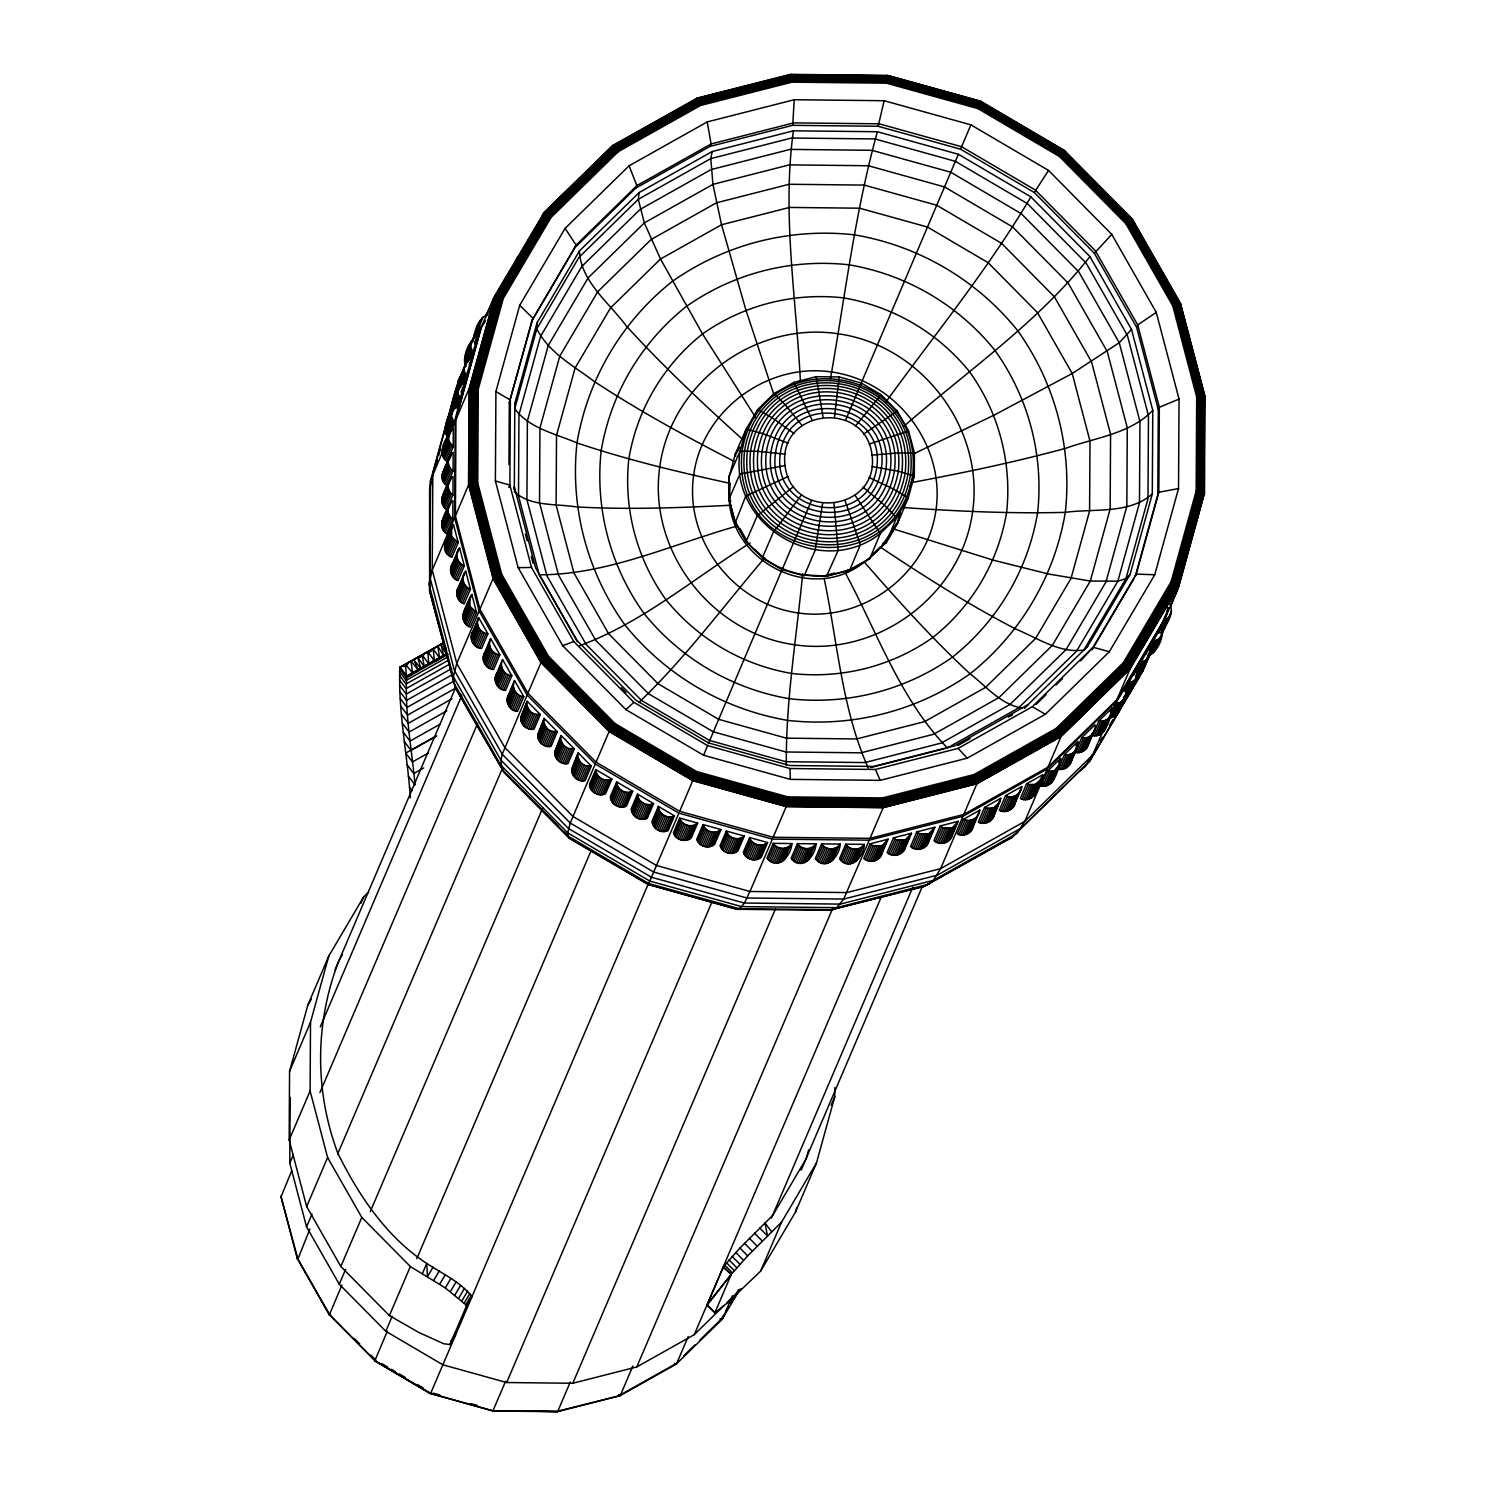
<?xml version="1.0" encoding="UTF-8"?>
<svg xmlns="http://www.w3.org/2000/svg" width="1486" height="1486" viewBox="0 0 1486 1486"><rect width="100%" height="100%" fill="white"/><g stroke="black" fill="none" stroke-linecap="round" stroke-linejoin="round"><path stroke-width="1.5" d="M454.27 1335.375L455.552 1335.115L449.998 1344.533L443.608 1343.716L419.033 1332.552L389.388 1315.593L340.833 1266.462L306.655 1206.576L289.157 1140.003L289.566 1071.295L307.825 1005.112L328.777 956.055L363.661 896.931L368.565 892.12M723.459 1306.101L694.259 1334.669L636.788 1366.934L572.797 1383.262L506.67 1382.537L442.865 1364.798L385.784 1331.252L339.272 1284.22L306.543 1226.86L289.789 1163.111L290.179 1097.3M449.998 1344.533L466.4 1306.12L465.824 1304.764L445.298 1287.935L410.359 1266.536L361.804 1217.405L327.607 1157.52L310.11 1090.947L310.518 1022.238L328.777 956.055M452.803 519.004L452.914 500.448C446.357 504.423 446.339 514.918 452.803 519.004L446.524 533.715C436.03 526.341 445.689 512.577 449.255 504.441M452.951 494.931L453.044 476.393C446.506 480.368 446.487 490.863 452.951 494.931L446.654 509.661C436.178 502.287 445.819 488.522 449.385 480.368M453.081 470.895L453.193 452.338C446.636 456.332 446.617 466.808 453.081 470.895L446.803 485.606C434.618 476.746 449.756 462.889 451.763 453.471M453.23 446.822L453.341 428.284C446.171 436.643 436.011 452.691 446.933 461.552L453.23 446.822L448.883 441.101L448.475 435.695M1168.089 607.588L1165.043 618.64L1116.097 701.596L1047.184 769.005L962.984 816.278L869.236 840.184L772.348 839.126L678.879 813.139L595.254 764.008L527.121 695.076L479.161 611.062L454.623 517.667L455.18 421.262L480.795 328.406L485.458 320.512M1196.156 491.049L1204.514 493.148L1178.918 586.134L1165.823 616.801L1116.878 699.757L1047.964 767.166L963.764 814.439L870.034 838.345L773.129 837.287L679.678 811.3L596.035 762.169L527.901 693.238L479.941 609.223L455.403 515.828L455.961 419.423L481.594 326.567L494.689 295.918L543.969 212.888L612.826 145.535L618.325 151.646L700.519 105.506L792.019 82.157L886.585 83.197L977.807 108.571L1059.444 156.513L1125.924 223.792L1172.751 305.8L1196.694 396.966L1196.156 491.049L1171.135 581.676L1123.379 662.645L1056.119 728.437L973.924 774.577L882.443 797.926L787.859 796.886L696.637 771.513L615 723.571L548.52 656.292L501.692 574.283L477.749 483.117L478.288 389.016L503.308 298.407L551.065 217.439L618.325 151.646M455.403 515.828L468.499 485.16L469.204 388.645L478.288 389.016M495.395 481L495.915 391.524L519.691 305.354L565.107 228.361L629.08 165.8L707.225 121.926L794.23 99.729L884.17 100.714L970.915 124.843L1048.54 170.426L1111.769 234.398L1156.275 312.394L1179.048 399.084L1178.528 488.56L1154.752 574.729L1109.336 651.722L1045.364 714.283L967.219 758.157L880.214 780.354L790.273 779.37L703.547 755.241L625.922 709.639L562.692 645.686L518.168 567.689L495.395 481L509.865 485.086L531.505 567.448L573.8 641.525L633.853 702.302L707.615 745.619L790.013 768.522L875.44 769.469L958.098 748.387L1032.343 706.704L1093.102 647.264L1136.251 574.116L1158.839 492.256L1159.34 407.257L1137.7 324.914L1095.405 250.818L1035.352 190.041L961.609 146.724L879.21 123.821L793.765 122.874L711.107 143.956L636.862 185.639L576.104 245.079L531.895 320.679L509.308 402.539L508.955 464.561M514.305 489.414L514.825 403.319L537.022 322.852L579.447 250.948L639.166 192.53L712.147 151.553L793.413 130.824L877.39 131.734L958.396 154.265L1030.894 196.858L1089.944 256.595L1131.515 329.428L1152.783 410.377L1152.3 493.928L1130.084 574.395L1087.678 646.299L1024.467 708.116L1027.94 704.735L954.959 745.712L873.712 766.442L789.716 765.513L708.711 742.981L636.212 700.408L577.181 640.67L535.592 567.838L514.323 486.888L514.305 490.101M882.703 543.393L886.176 542.613L897.804 522.923L908.225 497.921L914.299 475.929L914.429 453.081L908.615 430.959L897.247 411.065L881.124 394.737L861.304 383.091L839.163 376.942L816.204 376.682L794.007 382.348L774.057 393.549L757.73 409.523L746.139 429.157L740.065 451.15L729.199 476.04L729.032 499.779L734.846 521.865L746.176 541.74L763.172 557.733L755.352 549.82M730.908 501.191L729.645 500.522L729.199 476.04M867.62 559.238C812.378 609.149 718.11 556.693 730.22 483.414C678.619 472.065 627.092 459.861 576.995 442.921C555.69 433.671 529.109 428.507 514.769 408.706L514.825 403.319M785.054 465.545C777.512 409.152 865.614 398.991 872.059 455.125C879.582 511.537 791.481 521.679 785.054 465.545L739.935 473.997L729.069 498.943L735.384 522.366L736.536 522.626M808.663 1149.83L806.248 1158.578L772.831 1215.214L739.954 1248.036L723.533 1266.536L707.113 1304.968L714.859 1312.807L727.713 1302.646L760.646 1271.106L795.53 1211.982L816.483 1162.925L834.76 1096.742L834.816 1087.585M1154.752 574.729L1136.251 574.116L1135.211 576.568L1157.798 494.708L1158.3 409.709L1136.66 327.366L1094.365 253.27L1034.293 192.493L960.55 149.176L878.152 126.273L792.707 125.326L710.048 146.408L635.822 188.09L575.045 247.53L531.895 320.679M1201.041 501.469L1204.533 493.296L1204.905 396.669L1180.386 303.348L1172.751 305.8M794.23 99.729L792.707 125.326M447.843 437.423C440.989 427.708 449.496 409.764 459.063 404.842L454.14 422.693L442.196 450.407M454.14 422.693L451.428 416.043L452.45 410.73M452.338 411.139C450.648 400.756 455.886 386.713 465.452 381.679L456.926 407.944M460.53 399.53L457.837 392.88L459.731 385.988M458.728 387.976L458.32 380.825L460.976 376.125M466.92 376.367C461.719 370.776 464.505 360.652 471.842 358.516L463.335 384.781M465.954 366.448C461.997 355.897 468.592 340.703 478.232 335.353L470.616 359.501M473.31 353.204L470.616 346.554L472.511 339.662M1169.649 615.984L1167.16 618.603L1160.863 633.315C1165.953 625.402 1174.59 613.904 1169.928 603.91M1177.915 587.732L1170.652 605.935L1177.562 589.515L1177.692 584.109M1184.342 562.748L1182.447 569.64M410.396 797.796C407.461 754.312 397.784 710.865 400.013 667.195L444.035 642.472M537.022 322.852L536.836 328.777L514.769 408.706M839.163 376.942L834.519 417.157M471.694 634.058L478.659 617.637L487.891 633.798L481.594 648.528C473.978 648.175 468.722 639.11 472.381 632.367M487.891 633.798C480.257 633.463 475.018 624.38 478.659 617.637M483.674 655.01L490.64 638.609L499.853 654.769L493.575 669.499C485.941 669.146 480.702 660.081 484.343 653.338M499.853 654.769C492.237 654.434 486.981 645.351 490.64 638.609M495.637 675.981L502.602 659.58L511.834 675.74L505.537 690.451C497.903 690.117 492.665 681.034 496.305 674.291M511.834 675.74C504.2 675.387 498.943 666.322 502.602 659.58M507.599 696.953L514.565 680.551L523.796 696.711L517.5 711.423C509.884 711.088 504.627 702.005 508.286 695.262M523.796 696.711C516.162 696.358 510.924 687.294 514.565 680.551M1059.444 156.513L1064.478 150.476L980.871 101.345L887.421 75.377L886.585 83.197M735.774 456.258L735.291 453.992L746.139 429.157L762.838 433.596L788.137 443.2M1060.651 762.039L1060.558 758.417L1047.314 771.383L1041.017 786.094C1054.261 788.416 1057.27 770.714 1060.651 762.039L1052.329 781.766M1071.666 758.12C1072.019 765.049 1064.942 770.862 1058.218 769.265L1064.515 754.554L1077.759 741.588C1079.449 749.055 1071.926 756.355 1064.515 754.554M1081.697 737.743C1089.108 739.545 1096.649 732.245 1094.959 724.778L1081.697 737.743L1075.418 752.455C1082.142 754.052 1089.219 748.22 1088.867 741.291M1098.897 720.914L1112.16 707.949C1113.85 715.416 1106.308 722.735 1098.897 720.914L1092.619 735.626C1105.194 738.04 1108.389 721.546 1111.844 713.354M579.447 250.948C580.599 281.504 609.557 303.107 626.498 326.196C662.83 365.928 702.061 402.892 742.034 438.909M787.951 476.579L745.749 496.12L735.384 522.366M444.574 654.583L406.737 676.037C404.526 712.407 411.845 748.758 415.021 784.924L408.297 776.082M520.694 717.757L527.196 701.243L540.31 714.506L534.013 729.217C527.233 730.648 520.286 724.685 520.694 717.757L527.196 701.243M537.709 734.957L544.21 718.444L557.306 731.706L551.027 746.418C544.247 747.848 537.282 741.885 537.709 734.957L544.21 718.444M554.687 752.157L561.188 735.626L574.302 748.888L568.005 763.6C561.244 765.03 554.278 759.086 554.687 752.157L561.188 735.626M571.701 769.358L578.203 752.826L591.298 766.089L585.02 780.8C578.24 782.23 571.274 776.286 571.701 769.358L578.203 752.826M387.382 1331.122L374.751 1360.897L430.531 1393.664L493.018 1410.79L557.696 1411.496L570.308 1381.98M802.681 573.8C796.533 637.513 785.667 701.281 786.335 765.364M488.077 314.456C477.693 317.985 474.313 331.582 473.161 341.39M480.888 319.676L479.365 324.858L480.48 330.152L474.647 343.749M503.791 283.454L505.314 278.272L509.122 274.427M515.995 262.762L516.218 260.96L514.416 265.158M1119.812 705.776L1117.305 714.264L1109.373 718.24M1115.652 703.528C1123.305 703.361 1128.636 694.333 1125.069 687.572L1115.652 703.528L1103.912 731.298M1132.016 685.065L1129.527 693.553L1123.397 697.287M1127.874 682.817C1135.508 682.668 1140.858 673.641 1137.273 666.861L1124.27 691.231M1144.313 666.192L1141.731 672.861L1135.601 676.594L1141.88 661.883C1148.678 660.564 1152.672 652.317 1149.495 646.169L1135.583 672.638M1147.805 655.883C1157.947 652.595 1164.931 635.302 1161.699 625.476L1148.697 649.828M454.995 396.428L458.431 380.787L471.415 350.102M639.166 192.53L638.293 199.31L644.33 222.9L660.508 259.028L702.525 333.923L755.482 417.194M787.859 796.886L786.224 806.619L773.129 837.287M822.575 503.531L815.201 550.136L804.205 575.825L782.082 569.677L762.299 558.049L773.259 532.36L801.66 494.652M793.617 486.516L757.117 516.032L746.288 541.071L747.551 541.907M444.425 545.919L453.49 524.614L458.208 542.576L451.911 557.287C437.144 551.417 449.125 533.53 453.49 524.614M464.319 565.887C457.038 563.603 454.326 553.461 459.601 547.907L464.319 565.887L458.041 580.599C450.76 578.314 448.029 568.191 453.323 562.637M470.449 589.18C463.168 586.896 460.437 576.772 465.731 571.218L470.449 589.18L464.171 603.892C456.871 601.607 454.159 591.484 459.434 585.93M462.796 615.836L471.861 594.53L476.579 612.492L470.282 627.203C455.515 621.334 467.477 603.446 471.861 594.53M830.433 378.707C845.107 296.29 854.914 212.498 877.39 131.734M973.46 824.841C973.126 832.513 963.968 837.584 957.263 833.943L963.541 819.232L979.738 810.13C979.423 817.783 970.247 822.872 963.541 819.232M994.468 813.046C994.153 820.718 984.977 825.789 978.271 822.148L984.549 807.418L1000.747 798.335L993.614 816.576M1015.458 801.251C1015.142 808.923 1005.966 813.994 999.279 810.353L1005.558 795.642L1021.755 786.54C1021.439 794.193 1012.263 799.282 1005.558 795.642M1036.485 789.456C1036.169 797.128 1026.993 802.199 1020.288 798.558L1026.566 783.828L1042.763 774.745L1035.612 792.985M1165.228 625.625L1163.371 630.696M1189.729 544.898L1190.695 541.406M712.147 151.553L710.791 158.612L712.946 184.357L721.546 224.757L745.786 309.645L773.797 394.292M884.17 100.714L878.152 126.273M1105.956 726.301L1104.86 729.756M793.413 130.824C781.915 213.445 796.18 297.757 800.36 380.62M431.386 481.947L429.584 488.522L429.621 590.945L455.459 687.944L504.144 772.479L568.859 837.955L648.305 884.616L737.056 909.302L829.095 910.305L923.753 886.566L1011.483 837.751L1090.037 760.739L1138.889 677.95L1143.886 666.582M435.621 466.604L437.441 460.028M438.649 455.645L440.469 449.051M444.704 433.708L446.524 427.132M451.967 407.387L453.787 400.811M455.961 419.423L469.074 388.756L494.819 295.807L503.308 298.407M495.079 295.77L469.483 388.533L468.926 484.863L493.426 578.184L541.368 662.143L609.427 731.019L692.996 780.094L786.373 806.062L883.204 807.139L976.859 783.233L1060.985 735.997L1129.862 668.644L1178.751 585.763L1204.347 492.999M900.144 512.67L897.098 523.666L885.526 543.282M900.237 514.1L897.804 522.923L895.817 524.149M795.53 1211.982L796.756 1207.561M1140.096 673.548L1138.889 677.95L1135.007 682.724M1159.006 631.773L1165.154 615.817M1165.823 616.801L1168.256 607.96M451.558 527.679L451.651 536.539L458.208 542.576M469.91 597.595L470.022 606.455L476.579 612.492M1053.277 780.206L1054.28 773.129M1060.242 763.804L1054.447 770.51L1047.314 771.383M649.085 882.647L648.305 884.616L678.879 813.139M803.815 574.971L827.126 576.085L849.305 570.42L869.812 558.625L880.306 533.53L896.634 517.574L908.225 497.921L893.439 489.005L868.976 477.489M909.952 486.312L914.299 475.929L898.324 471.266L871.985 466.511M782.379 569.008L811.542 500.466M847.577 569.714L849.806 569.862L860.357 544.73L845.107 500.819M703.547 755.241L707.615 745.619M708.376 743.706L782.676 568.246M977.807 108.571L980.871 101.345L887.383 75.433L790.478 74.356L696.748 98.262L700.519 105.506M849.806 569.862L826.625 575.974L838.16 550.396L834.017 503.661M422.414 1273.632L426.723 1263.453C386.509 1237.021 359.018 1195.951 337.898 1153.396C314.512 1091.077 314.809 1022.442 339.031 960.402L342.486 954.532M696.637 771.513L679.678 811.3M845.571 420.222L861.304 383.091M860.524 384.725L958.396 154.265M970.915 124.843L960.55 149.176M464.709 357.662L471.619 341.241M473.31 337.768L479.588 323.056M464.375 359.445L481.947 318.19M464.319 361.265L470.616 346.554M476.932 331.601L483.229 316.889M474.944 337.192L479.439 326.679M464.579 363.067L470.876 348.356M476.226 336.876L479.811 328.462M489.154 310.908L495.432 296.178L486.033 315.329L487.872 312.19M474.536 343.08L480.795 328.406M457.967 382.608L464.264 367.896M486.182 316.759L494.151 297.479M461.886 374.026L467.273 361.414M457.929 384.428L464.226 369.717M467.737 362.231L472.232 351.718M458.19 386.249L464.468 371.519M500.931 288.321L505.314 278.272M451.93 403.988L465.025 373.265M503.661 283.102L506.373 276.786M451.577 405.771L460.883 384.577M469.149 364.813L471.842 358.516M451.54 407.591L457.837 392.88M460.456 387.512L465.842 374.899M451.8 409.393L458.078 394.682M513.933 265.975L517.537 257.58L521.326 253.716M445.521 427.151L458.635 396.428M515.883 262.39L518.577 256.094M445.187 428.952L451.484 414.222M460.957 392.193L464.561 383.778M449.998 418.253L454.475 407.74M445.15 430.773L451.428 416.043M454.957 408.557L459.453 398.044M445.41 432.575L451.688 417.845M445.949 434.302L452.227 419.591M457.261 409.04L459.063 404.842M446.766 435.937L453.063 421.225M442.642 448.642L449.664 432.277M539.251 223.179L543.616 212.962L612.826 145.535L610.802 149.64M455.18 421.262L430.457 480.981L429.621 590.945L455.459 687.944L504.144 772.479L557.844 825.622M442.178 454.029L448.456 439.317M442.605 455.812L448.883 441.101M443.311 457.484L449.608 442.772M444.295 459.025L450.592 444.314M445.521 460.4L451.8 445.67M442.048 474.461L449.534 456.332M444.24 469.52L450.518 454.809M441.899 476.282L448.178 461.57M442.029 478.102L448.326 463.372M442.456 479.867L448.753 465.155M443.181 481.538L449.459 466.827M444.165 483.08L450.444 468.369M445.373 484.455L451.67 469.743M441.918 498.516L450.388 478.845M441.751 500.336L448.048 485.606M447.119 488.021L451.614 477.508M441.899 502.138L448.178 487.427M442.326 503.921L448.605 489.191M443.032 505.593L449.329 490.882M444.017 507.135L450.314 492.423M445.243 508.509L451.521 493.779M441.769 522.57L450.239 502.918M441.621 524.391L447.899 509.661M446.079 514.193L451.484 501.581M441.751 526.211L448.029 511.481M442.178 527.976L448.475 513.264M442.902 529.648L449.181 514.936M443.887 531.189L450.165 516.478M445.094 532.564L451.391 517.852M454.623 517.667L432.24 570.03L429.027 584.165L453.36 676.799L453.713 682.65L500.819 765.16L567.708 832.847L649.846 881.087L741.607 906.609L836.748 907.649L928.806 884.17L933.301 880.381L1016.814 833.479L1024.82 821.368L1047.184 769.005M444.704 544.117L452.394 526.063M444.444 547.74L450.722 533.028M444.76 549.523L451.038 534.811M445.373 551.25L451.651 536.539M575.045 247.53L576.104 245.079L565.107 228.361M509.308 402.539L532.954 318.227L519.691 305.354M446.246 552.848L452.524 538.136M447.379 554.297L453.657 539.567M448.716 555.541L454.995 540.811M450.239 556.544L456.536 541.814M450.815 567.429L458.524 549.374M450.537 569.231L459.601 547.907M450.574 571.051L456.852 556.321M450.89 572.834L457.168 558.123M451.484 574.562L457.781 559.85M452.376 576.159L458.654 561.448M453.49 577.608L459.787 562.878M454.846 578.834L461.124 564.123M456.369 579.856L462.648 565.126M456.945 590.722L464.635 572.667M456.666 592.524L465.731 571.218M456.685 594.344L462.982 579.633M457.001 596.127L463.298 581.416M457.614 597.855L463.892 583.144M458.487 599.452L464.784 584.741M459.62 600.901L465.898 586.19M635.822 188.09L636.862 185.639L629.08 165.8M508.825 487.538L509.865 485.086L510.367 400.087L495.915 391.524M460.957 602.146L467.254 587.416M462.499 603.149L468.777 588.437M463.075 614.034L470.765 595.979M462.815 617.656L469.093 602.926M463.13 619.439L469.409 604.728M463.725 621.167L470.022 606.455M464.616 622.764L470.895 608.053M465.731 624.213L472.028 609.483M467.087 625.439L473.365 610.727M468.61 626.46L474.907 611.73M479.161 611.062L456.778 663.425L453.36 676.799L500.931 760.163L568.506 828.519L651.481 877.26L744.189 903.042L840.314 904.101L933.301 880.381L940.619 868.641L962.984 816.278M479.941 609.223L493.036 578.556L501.692 574.283M471.303 635.822L477.6 621.111M471.211 637.643L477.508 622.931M471.415 639.444L477.693 624.733M471.916 641.209L478.195 626.498M360.931 903.321L363.661 896.931M289.566 1071.295L310.518 1022.238M472.678 642.862L478.975 628.151M473.718 644.367L479.997 629.655M335.019 969.875L455.422 688.055M474.981 645.686L481.26 630.974M476.43 646.8L482.727 632.07M478.065 647.655L484.343 632.925M479.792 648.23L486.089 633.519M320.27 1026.845L461.644 695.912M483.284 656.793L489.563 642.082M483.191 658.614L489.47 643.902M483.377 660.416L489.674 645.704M483.879 662.18L490.157 647.469M484.659 663.833L490.937 649.122M485.681 665.338L491.977 650.627M486.944 666.657L493.241 651.945M710.048 146.408L711.107 143.956L707.225 121.926M488.411 667.771L494.689 653.041M490.027 668.626L496.324 653.896M289.157 1140.003L310.11 1090.947M491.773 669.202L498.051 654.49M495.247 677.746L501.525 663.035M495.154 679.566L501.432 664.855M495.34 681.387L501.636 666.657M289.789 1163.111L293.448 1154.566M319.899 1092.656L477.693 723.292M495.841 683.133L502.138 668.421M496.621 684.786L502.9 670.075M497.643 686.291L503.94 671.579M688.204 1336.564L676.501 1363.962L619.978 1395.744L557.454 1411.7L492.85 1410.994L430.643 1393.348L375.066 1360.712L329.799 1314.906L297.924 1259.069L281.021 1196.824L291.702 1170.875M498.906 687.628L505.203 672.898M500.373 688.724L506.652 674.012M501.989 689.578L508.286 674.867M503.735 690.154L510.014 675.443M507.209 698.717L513.506 684.006M507.116 700.538L513.413 685.826M507.32 702.358L513.599 687.628M507.803 704.104L514.1 689.393M508.584 705.757L514.88 691.046M509.624 707.262L515.902 692.55M510.887 708.599L517.165 693.869M512.336 709.695L518.633 694.984M513.97 710.549L520.249 695.838M515.698 711.125L521.995 696.414M306.655 1206.576L327.607 1157.52M527.121 695.076L502.249 754.256L500.931 760.163L501.896 769.265L567.819 835.986L648.769 883.538L739.229 908.689L833.014 909.729L836.748 907.649L843.676 899.067L869.236 840.184M527.901 693.238L541.015 662.589L548.52 656.292M520.787 719.577L526.991 703.045M521.159 721.36L527.456 706.649L527.066 704.866M306.543 1226.86L312.023 1214.043M337.545 1154.269L502.639 767.835M521.827 723.069L528.124 708.339L527.456 706.649M522.756 724.629L529.053 709.918L528.124 708.339M523.945 726.041L530.223 711.311L529.053 709.918M297.924 1259.069L309.887 1229.015M525.32 727.23L531.616 712.518L530.223 711.311M526.898 728.177L533.177 713.466L531.616 712.518M528.589 728.864L534.867 714.153L540.31 714.506M530.372 729.273L536.669 714.562M532.192 729.403L538.489 714.673M537.783 736.777L543.987 720.246M538.173 738.561L544.452 723.849L544.08 722.066M538.824 740.269L545.121 725.539L544.452 723.849M539.771 741.83L546.049 727.118L545.121 725.539M540.941 743.241L547.22 728.511L546.049 727.118M542.334 744.43L548.613 729.719L547.22 728.511M543.895 745.378L550.173 730.666L548.613 729.719M545.585 746.083L551.882 731.353L557.306 731.706M547.368 746.474L553.665 731.762M549.207 746.604L555.485 731.874M554.78 753.978L560.984 737.446M555.151 755.761L561.448 741.05L561.058 739.266M555.82 757.451L562.117 742.74L561.448 741.05M556.748 759.03L563.045 744.319L562.117 742.74M340.833 1266.462L361.804 1217.405M557.937 760.423L564.216 745.712L563.045 744.319M559.312 761.631L565.609 746.901L564.216 745.712M560.891 762.578L567.169 747.867L565.609 746.901M339.272 1284.22L345.662 1269.267M370.293 1211.629L542.687 808.105M562.581 763.265L568.859 748.554L574.302 748.888M564.364 763.674L570.661 748.963M330.728 1314.516L329.316 1314.943L341.91 1285.111M566.185 763.785L572.481 749.074M571.776 771.178L577.98 754.647M572.166 772.961L578.444 758.25L578.073 756.467M572.816 774.652L579.113 759.94L578.444 758.25M573.763 776.231L580.042 761.519L579.113 759.94M574.933 777.624L581.23 762.912L580.042 761.519M576.327 778.831L582.605 764.101L581.23 762.912M577.887 779.779L584.165 765.067L582.605 764.101M579.577 780.466L585.874 765.754L591.298 766.089M581.36 780.874L587.657 766.163M583.199 780.986L589.478 766.274M595.254 764.008L570.234 823.04L567.708 832.847L568.859 837.955L648.398 884.319L737.056 909.302C744.523 906.943 746.511 897.6 749.966 891.489L772.348 839.126M596.035 762.169L609.13 731.502L615 723.571M595.775 769.599L589.478 784.311C589.719 791.982 598.765 797.276 605.564 793.765L611.86 779.054L595.775 769.599C596.016 777.252 605.062 782.546 611.86 779.054M589.738 786.131L596.035 771.401M590.295 787.859L596.592 773.147M591.131 789.493L597.409 774.763M592.208 790.961L598.505 776.249M593.527 792.242L599.805 777.512M595.013 793.283L601.31 778.571M596.666 794.081L602.963 779.37M598.431 794.601L604.709 779.89M600.233 794.843L606.529 780.113M602.071 794.769L608.35 780.057M603.855 794.416L610.152 779.704M616.634 781.859L610.356 796.589C610.597 804.242 619.643 809.536 626.442 806.025L632.72 791.314L616.634 781.859C616.876 789.512 625.922 794.806 632.72 791.314M389.388 1315.593L410.359 1266.536M610.616 798.391L616.913 783.661M611.173 800.118L617.452 785.407M385.784 1331.252L392.174 1316.317M416.786 1258.661L591.001 850.884M612.009 801.753L618.287 787.023M613.086 803.22L619.365 788.509M614.387 804.502L620.684 789.79M615.891 805.542L622.17 790.831M617.544 806.341L623.823 791.629M619.29 806.861L625.587 792.149M621.111 807.102L627.408 792.391M622.931 807.028L629.228 792.317M624.733 806.675L631.011 791.964M637.494 794.118L631.216 808.83C631.457 816.483 640.503 821.777 647.302 818.284L653.599 803.573L637.494 794.118C637.735 801.771 646.781 807.065 653.599 803.573M631.476 810.632L637.773 795.92M632.033 812.378L638.33 797.666M632.869 813.994L639.147 799.282M633.946 815.48L640.243 800.75M635.246 816.761L641.543 802.031M636.751 817.802L643.048 803.09M638.404 818.6L644.683 803.889M640.15 819.12L646.447 804.409M641.971 819.362L648.267 804.632M643.81 819.288L650.088 804.576M645.593 818.935L651.89 804.205M658.372 806.378L652.094 821.089C652.335 828.742 661.381 834.036 668.18 830.544L674.458 815.833L658.372 806.378C658.614 814.031 667.66 819.325 674.458 815.833M652.354 822.891L658.632 808.18M652.911 824.637L659.19 809.926M653.729 826.272L660.025 811.542M654.824 827.739L661.103 813.009M656.125 829.021L662.422 814.291M657.629 830.061L663.908 815.35M659.282 830.86L665.561 816.148M661.029 831.38L667.325 816.668M662.849 831.621L669.127 816.891M664.669 831.547L670.966 816.836M666.471 831.194L672.749 816.464M648.1 884.411L430.531 1393.664L374.788 1360.637M679.678 818.08L673.399 832.792C675.61 840.11 685.696 842.933 691.38 837.788L697.658 823.077L679.678 818.08C681.888 825.399 691.993 828.222 697.658 823.077M674.124 834.463L680.402 819.752M675.108 836.005L681.387 821.294M676.334 837.361L682.613 822.65M677.765 838.513L684.043 823.801M679.362 839.404L685.64 824.693M681.071 840.036L687.368 825.324M682.873 840.389L689.151 825.677M684.693 840.444L690.99 825.714M686.513 840.203L692.792 825.473M688.259 839.664L694.538 824.953M689.894 838.847L696.172 824.136M703.008 824.563L696.711 839.274C698.922 846.593 709.026 849.416 714.692 844.271L720.989 829.559L703.008 824.563C705.218 831.881 715.305 834.705 720.989 829.559M697.436 840.946L703.732 826.235M698.439 842.488L704.717 827.776M699.646 843.844L705.943 829.132M701.076 844.995L707.373 830.284M702.674 845.887L708.971 831.176M704.401 846.518L710.679 831.807M706.184 846.871L712.481 832.16M708.023 846.927L714.302 832.216M709.825 846.686L716.122 831.956M711.571 846.147L717.868 831.436M713.206 845.33L719.503 830.618M726.32 831.045L720.023 845.757C722.233 853.075 732.338 855.899 738.003 850.754L744.3 836.042L726.32 831.045C728.53 838.364 738.616 841.187 744.3 836.042M720.747 847.429L727.044 832.717M721.732 848.97L728.029 834.259M722.958 850.326L729.255 835.615M724.388 851.478L730.685 836.767M725.985 852.37L732.282 837.658M727.713 853.001L733.991 838.29M729.496 853.354L735.793 838.643M505.611 1381.274L492.85 1410.994M731.335 853.41L737.613 838.698M506.67 1382.537L711.887 902.151M733.137 853.168L739.434 838.438M734.883 852.63L741.18 837.918M736.517 851.812L742.814 837.101M749.631 837.528L743.353 852.24C745.563 859.558 755.65 862.382 761.334 857.236L767.612 842.525L749.631 837.528C751.842 844.847 761.946 847.67 767.612 842.525M744.077 853.911L750.356 839.2M745.062 855.453L751.359 840.742M746.288 856.809L752.566 842.098M747.718 857.961L753.996 843.249M749.315 858.871L755.594 844.141M1034.293 192.493L1048.54 170.426M751.024 859.502L757.321 844.772M752.826 859.837L759.123 845.125M754.647 859.892L760.943 845.181M756.467 859.651L762.764 844.921M758.213 859.112L764.51 844.401M759.848 858.295L766.144 843.584M773.24 843.342L766.943 858.072C777.475 871.316 791.165 856.122 791.871 843.565L773.24 843.342C777.252 849.843 787.729 850.011 791.871 843.565M768.076 859.502L774.373 844.791M769.432 860.728L775.729 846.017M770.974 861.731L777.252 847.02M772.646 862.474L778.924 847.763M774.41 862.939L780.707 848.227M776.231 863.106L782.528 848.395M778.07 862.976L784.348 848.265M779.834 862.549L786.131 847.837M781.525 861.861L787.803 847.131M783.066 860.896L789.363 846.166M784.441 859.688L790.719 844.958M797.425 843.621L791.128 858.332C801.66 871.595 815.35 856.4 816.055 843.825L797.425 843.621C801.437 850.122 811.913 850.271 816.055 843.825M792.261 859.762L798.558 845.051M793.617 861.007L799.895 846.296M795.159 862.01L801.437 847.28M572.797 1383.262L775.302 909.283M796.83 862.734L803.109 848.023M798.595 863.199L804.892 848.487M800.415 863.366L806.712 848.655M802.254 863.236L808.533 848.525M804.019 862.827L810.316 848.097M805.709 862.121L811.988 847.41M807.251 861.156L813.548 846.444M808.625 859.948L814.904 845.237M821.591 843.881L815.294 858.611C825.826 871.855 839.516 856.66 840.222 844.085L821.591 843.881C825.603 850.382 836.079 850.549 840.222 844.085M816.446 860.041L822.724 845.311M817.783 861.267L824.08 846.556M819.325 862.27L825.603 847.559M820.996 863.013L827.293 848.302M822.761 863.477L829.058 848.747M824.6 863.645L830.878 848.915M826.42 863.515L832.699 848.803M828.204 863.087L834.482 848.376M829.875 862.382L836.172 847.67M831.417 861.416L837.714 846.704M832.792 860.227L839.07 845.497M1094.365 253.27L1111.769 234.398M845.775 844.159L839.479 858.871C850.011 872.115 863.7 856.939 864.406 844.364L845.775 844.159C849.788 850.642 860.264 850.809 864.406 844.364M840.612 860.301L846.909 845.59M841.968 861.546L848.265 846.816M843.509 862.53L849.788 847.819M845.181 863.273L851.459 848.562M846.946 863.737L853.243 849.026M618.715 1394.592L620.294 1395.54L632.887 1366.024M848.766 863.905L855.063 849.193M850.605 863.775L856.883 849.063M636.788 1366.934L832.903 907.909M852.37 863.366L858.667 848.636M854.06 862.66L860.357 847.93M855.602 861.694L861.899 846.964M856.976 860.487L863.255 845.775M870.034 838.345L883.13 807.697L882.443 797.926M881.068 855.583L888.108 839.2L870.072 843.807L863.793 858.518C869.329 863.775 879.508 861.23 881.811 853.93M865.242 859.614L871.539 844.902L870.072 843.807M866.877 860.468L873.155 845.738L882.071 845.683L888.108 839.2M868.623 861.044L874.901 846.314M870.424 861.323L876.703 846.593M872.245 861.304L878.542 846.593M874.047 861.007L880.344 846.277M875.774 860.413L882.071 845.683M877.39 859.54L883.668 844.828M878.82 858.425L885.117 843.714M880.065 857.106L886.362 842.376M904.472 849.62L911.494 833.237L893.457 837.844L887.179 852.555C892.715 857.793 902.894 855.267 905.215 847.949M888.647 853.651L894.925 838.94L893.457 837.844M890.263 854.487L896.56 839.776L905.457 839.72L911.494 833.237M892.009 855.063L898.306 840.352M893.81 855.342L900.107 840.63M895.649 855.342L901.928 840.63M897.451 855.026L903.729 840.314M899.179 854.431L905.457 839.72M694.259 1334.669L881.254 896.987M900.776 853.577L907.073 838.866M902.225 852.462L908.503 837.751M903.469 851.125L909.748 836.414M927.858 843.639L934.88 827.275L916.843 831.863L910.565 846.593C916.1 851.831 926.28 849.305 928.601 841.986M912.032 847.689L918.311 832.959L916.843 831.863M714.859 1312.807L731.279 1274.375L747.699 1255.874L781.617 1222.049L816.483 1162.925M913.649 848.525L919.945 833.813L928.843 833.757L934.88 827.275M1136.66 327.366L1137.7 324.914L1156.275 312.394M915.395 849.1L921.673 834.389M917.196 849.379L923.493 834.668M919.035 849.379L925.314 834.649M920.837 849.063L927.115 834.352M922.565 848.469L928.843 833.757M674.365 1363.368L676.111 1364.222L722.512 1318.974L732.412 1295.773M924.162 847.614L930.459 832.884M925.611 846.5L931.889 831.77M926.837 845.163L933.134 830.451M771.401 1218.204L912.775 887.272M951.244 837.677L958.284 821.294L940.248 825.9L933.951 840.612C939.505 845.868 949.684 843.324 951.987 836.024M935.418 841.708L941.715 826.996L940.248 825.9M937.053 842.562L943.331 827.851L952.247 827.795L958.284 821.294M938.78 843.138L945.077 828.408M801.158 1170.114L922.472 886.158M940.601 843.416L946.879 828.705M942.421 843.398L948.718 828.686M831.101 1105.268L834.76 1096.742M760.646 1271.106L781.617 1222.049M944.223 843.101L950.52 828.389M945.95 842.506L952.247 827.795M947.566 841.633L953.845 826.922M948.997 840.519L955.294 825.807M950.241 839.2L956.52 824.47M963.764 814.439L976.878 783.772L973.924 774.577M958.953 834.63L965.25 819.9M960.736 835.021L967.033 820.309M962.575 835.132L968.853 820.402M964.395 834.928L970.674 820.216M966.16 834.463L972.438 819.733M967.813 833.702L974.092 818.972M969.318 832.68L975.615 817.95M970.637 831.417L979.738 810.13M971.751 829.968L979.46 811.932M979.961 822.817L986.258 808.105L993.447 807.938L999.892 801.846M981.763 823.225L988.041 808.514M1158.3 409.709L1159.34 407.257L1179.048 399.084M983.583 823.337L989.88 808.607M985.404 823.133L991.682 808.421M987.168 822.65L993.447 807.938M988.822 821.888L995.118 807.177M990.326 820.885L996.623 806.155M991.664 819.622L1000.747 798.335M992.759 818.173L1000.468 800.137M1000.97 811.04L1007.267 796.31M1002.753 811.43L1009.05 796.719M1004.592 811.542L1010.87 796.812M1006.412 811.337L1012.69 796.626M1008.158 810.873L1014.455 796.143M1009.83 810.111L1016.108 795.381M1011.334 809.09L1017.631 794.36M1012.653 807.827L1021.755 786.54M1013.768 806.378L1021.476 788.342M1021.978 799.227L1028.275 784.515L1035.463 784.348L1041.909 778.255M1023.78 799.635L1030.058 784.924M1025.6 799.747L1031.878 785.017M1027.42 799.542L1033.699 784.831M1157.798 494.708L1158.839 492.256L1178.528 488.56M1080.563 660.954L1093.102 647.264L1109.336 651.722M1029.185 799.059L1035.463 784.348M1030.838 798.298L1037.117 783.586M1032.343 797.295L1038.64 782.565M1033.68 796.032L1042.763 774.745M1034.776 794.583L1042.485 776.546M1047.964 767.166L1061.06 736.499L1056.119 728.437M1042.838 786.317L1049.135 771.605M1044.658 786.243L1050.955 771.531M1046.46 785.871L1052.738 771.16M1048.169 785.221L1054.447 770.51M1058.775 762.615L1060.558 758.417M1049.729 784.292L1056.026 769.581M1051.141 783.141L1060.763 760.219M1060.038 769.488L1066.316 754.777M1061.858 769.414L1068.155 754.702M1063.66 769.042L1069.939 754.331M1065.351 768.392L1071.647 753.681M1066.929 767.482L1073.226 752.752M1075.975 745.786L1077.759 741.588M1068.341 766.312L1077.963 743.39M1069.53 764.937L1077.852 745.21M1070.477 763.395L1077.443 746.994M1077.22 752.678L1083.517 737.966M1079.059 752.603L1085.337 737.892M1080.842 752.232L1087.139 737.52M1082.551 751.582L1088.829 736.87M1084.13 750.653L1090.408 735.941M1089.758 739.192L1092.451 732.895M1085.523 749.501L1091.82 734.79M1088.755 743.111L1095.033 728.4M1086.712 748.127L1094.643 730.165M1094.42 735.849L1100.717 721.137M1096.259 735.774L1102.538 721.063M1098.043 735.403L1104.339 720.691M1099.751 734.753L1106.03 720.041M1110.358 712.147L1112.16 707.949M1101.33 733.843L1107.609 719.113M1106.048 724.481L1108.76 718.165M1110.544 713.967L1112.345 709.751M1116.097 701.596L1090.037 760.739L1011.483 837.751L1007.322 839.794M1116.878 699.757L1129.992 669.09L1178.9 585.967L1171.135 581.676M1111.175 717.979L1117.472 703.268M1112.921 717.441L1119.218 702.729M1114.556 716.624L1120.834 701.912M1126.091 690.971L1129.676 682.576M1116.023 715.565L1122.32 700.835M1119.887 707.596L1126.165 692.866M1133.688 675.276L1137.273 666.861M1187.667 549.504L1190.36 543.189M1117.305 714.264L1125.942 694.686M1186.144 553.312L1188.837 546.997M1118.364 712.778L1131.422 682.018M1126.759 695.931L1133.056 681.201M1128.245 694.854L1134.524 680.142M1132.091 686.885L1138.387 672.174M1145.892 654.583L1149.495 646.169M1129.527 693.553L1138.165 673.975M1130.567 692.067L1143.626 661.326M1138.982 675.238L1145.26 660.508M1146.022 660.174L1154.102 641.172L1158.95 638.739L1162.071 634.318M1140.449 674.161L1146.728 659.45M1173.457 596.425L1177.061 588.01M1170.411 604.728L1176.949 591.224M1145.204 664.093L1150.591 651.481M1141.731 672.861L1150.368 653.283M1158.764 633.296L1165.043 618.64M1142.771 671.375L1155.848 640.633M1161.123 630.083L1167.16 618.603M1151.186 654.527L1157.464 639.816M1152.653 653.468L1158.95 638.739M1171.507 610.895L1154.993 650.682M1153.935 652.168L1162.591 632.59M1164.262 629.117L1171.172 612.696M754.126 417.77L757.73 409.523L772.181 417.77L793.914 433.392M442.364 496.751L443.107 495.098M442.234 520.806L445.187 516.292M473.811 336.022L475.65 332.901M493.111 298.965L491.662 305.967M516.738 259.214L517.537 257.58M1030.894 196.858C988.246 269.04 934.88 334.35 885.767 402.167M445.261 542.39L447.193 539.325M463.632 612.306L465.564 609.241M446.153 425.46L448.196 422.451M481.594 326.567L485.086 320.642M461.923 374.862L458.431 380.787L432.816 473.625L432.24 570.03L456.778 663.425L504.757 747.458L572.872 816.371L656.515 865.502L749.966 891.489L846.871 892.566L940.619 868.641L1024.82 821.368L1093.733 753.959L1142.66 671.003M458.357 384.372L456.016 388.31L430.457 480.981L429.9 577.181L454.382 670.39L502.249 754.256L570.234 823.04L653.71 872.059L746.975 898.008L843.676 899.067L937.239 875.198L1021.272 828.018M307.825 1005.112L311.317 999.205M738.765 448.085L735.291 453.992L729.162 476.969L729.645 500.522M735.236 454.995L739.861 447.156M433.058 1267.187L427.485 1276.604L426.723 1263.453C442.178 1273.613 460.511 1281.824 471.972 1296.684L466.4 1306.12M433.708 1280.412L439.28 1270.976M439.689 1284.22L445.243 1274.784M445.298 1287.935L450.852 1278.499M890.095 533.845L881.142 546.699M892.38 529.963L894.683 526.081M450.425 1291.501L455.998 1282.065M454.976 1294.863L460.549 1285.427M458.877 1297.91L464.431 1288.473M462.016 1300.621L467.57 1291.185M464.338 1302.906L469.91 1293.47M465.824 1304.764L471.378 1295.328M450.945 1341.022L453.156 1337.251M872.301 554.649L880.121 546.997C924.181 576.234 968.798 604.802 1015.83 629.061C1037.339 637.977 1059.555 653.487 1083.796 650.069L1125.942 578.648L1130.084 574.395M1092.061 649.716L1134.041 578.556M723.515 1315.277L721.193 1319.215L699.943 1340.019M725.837 1311.339L728.177 1307.42M730.499 1303.482L733.973 1297.575M736.294 1293.637L738.616 1289.699M719.893 1318.825L722.085 1319.271L740.009 1289.291M1092.117 754.851L1085.189 766.609L1079.152 771.55M1100.216 741.142L1102.519 737.223M1109.448 725.465L1112.921 719.595M1115.224 715.676L1117.546 711.757M1119.85 707.838L1123.323 701.949M1089.944 256.595C1037.804 322.722 966.68 371.519 903.525 426.556M1131.515 329.428L1119.255 342.727L1072.223 373.506L994.283 415.04L913.909 453.732M855.453 426.018L881.124 394.737M707.429 1304.169L731.279 1274.375L723.533 1266.536M1152.783 410.377C1130.549 433.819 1094.922 437.72 1065.703 448.308C1015.142 462.035 963.838 472.808 912.348 482.411M466.232 354.374L467.366 352.962M764.788 557.733C723.31 606.437 685.009 658.539 638.609 702.711M1152.3 493.928C1129.416 514.286 1093.77 508.472 1065.332 512.336C1010.721 513.84 956.092 511.203 901.612 507.432M444.37 445.466L447.045 443.014M444.091 493.575L445.336 492.237M468.499 485.16L477.749 483.117M877.929 549.857L868.251 559.312L886.176 542.613L896.634 517.574L884.096 504.831L863.18 487.278M1036.225 704.327L1046.07 694.705M1055.933 685.065L1062.49 678.638M1123.379 662.645L1129.973 668.904L1061.078 736.313L976.896 783.568L883.167 807.492L786.298 806.415L692.847 780.429L609.241 731.316L541.127 662.403L493.166 578.407M1041.017 786.094L1044.342 782.843M726.71 1302.925L741.31 1288.659M683.579 1356.031L695.021 1344.83M1083.796 650.069L1087.678 646.299M625.922 709.639L633.853 702.302M454.586 399.288L455.942 398.081M790.478 74.356L792.019 82.157M557.696 1411.496L522.645 1410.957M1125.924 223.792L1132.592 219.389L1064.403 150.513M863.496 434.172L897.247 411.065M543.616 212.962L551.065 217.439M750.207 542.966C694.371 578.203 642.045 622.727 579.67 645.686M446.469 654.472L435.101 661.549L435.119 659.933L406.347 677.69L399.641 668.849M375.066 1360.712L329.298 1314.627M445.874 648.1L446.339 654.156L406.477 676.39L399.808 667.493L443.924 642.639M612.548 145.554L696.971 98.299L790.738 74.653L887.458 75.712M697.157 98.522L613.105 145.702L544.322 213L495.47 295.807L469.892 388.478L469.335 484.696L493.835 577.924L541.703 661.79L609.706 730.592L693.2 779.63L786.484 805.579L883.204 806.638L976.766 782.769L1060.818 735.589L1129.601 668.291L1178.454 585.484L1204.032 492.813L1204.589 396.595L1180.088 303.367L1132.221 219.501L1064.217 150.699L980.741 101.661M403.635 666.601L407.647 664.353M419.646 657.611L423.64 655.363M427.652 653.116L431.646 650.868M406.347 677.69L447.992 654.323M447.75 656.979L406.124 680.365L399.4 671.523M447.657 660.638L406.012 684.024L399.307 675.164M449.682 664.131L406.068 688.612L399.344 679.771M451.837 668.496L406.235 694.092L399.53 685.25M452.153 674.774L406.551 700.389L399.845 691.529M454.586 680.699L407.015 707.41L400.291 698.569M455.18 688.371L407.591 715.1L400.867 706.24M451.911 698.847L408.297 723.329L401.573 714.487M446.766 710.884L409.114 732.041L402.39 723.18M439.763 724.388L410.025 741.087L403.3 732.245M435.732 736.257L405.734 753.105L412.439 761.946L428.302 753.049M436.81 735.904L411.028 750.374L404.322 741.533M423.696 767.946L413.777 773.519L407.071 764.677M848.562 570.364L869.812 558.625M958.024 745.433L970.098 738.635M1008.362 717.162L1012.393 714.896M1005.242 840.816L923.753 886.566L918.144 887.588M619.439 1395.447L675.406 1364.018M399.808 667.493L443.961 642.862M1163.928 620.294L1165.618 619.569M869.161 444.091L908.615 430.959M562.692 645.686L573.8 641.525M735.663 526.471C671.282 544.693 606.975 574.933 539.195 574.803L518.503 495.99L518.967 414.668L540.588 336.338L581.88 266.347L640.02 209.47L711.051 169.59L790.143 149.399L871.892 150.309L950.743 172.227L1021.309 213.687L1078.78 271.827L1119.255 342.727L1139.948 421.522L1139.483 502.862L1117.862 581.193L1076.57 651.184L1018.43 708.042L947.399 747.941C900.089 699.312 877.093 631.996 845.385 573.002M826.067 575.212L834.668 573.02M870.499 767.556L945.207 748.498M829.095 910.305L915.915 888.164M557.157 1411.328L620.294 1395.54M1152.282 641.432L1154.102 641.172M1140.078 662.124L1141.88 661.883M1196.694 396.966L1205.109 396.892L1180.386 303.348M872.059 455.125L898.436 452.877L914.429 453.081M730.09 505.277C678.991 507.84 627.761 509.735 576.624 506.93C556.098 503.624 530.595 506.763 514.286 491.717M518.168 567.689L531.505 567.448M1022.461 708.098C1001.323 705.163 986.24 686.198 970.079 673.808C932.484 638.999 898.194 600.827 864.499 562.284M827.535 575.546C796.645 578.704 765.476 565.479 746.288 541.071M785.11 454.159L757.953 451.317L740.065 451.15C728.047 525.914 820.866 580.227 880.306 533.53L855.044 495.247M433.206 1393.144L439.819 1394.982M470.69 1403.564L477.322 1405.403M893.365 528.905L993.447 560.222L1048.317 573.967L1090.297 581.045L1117.862 581.193L1125.942 578.648L1147.991 498.72L1148.474 415.709L1127.354 335.297L1086.062 262.966L1027.402 203.619L955.387 161.324L874.938 138.941L791.499 138.031L710.791 158.612L638.293 199.31L578.964 257.357L536.836 328.777C548.52 352.572 573.652 365.816 594.01 381.27C638.906 410.935 686.272 436.624 734.047 461.31M1026.566 783.828L1028.275 784.515M984.549 807.418L986.258 808.105M533.177 713.466L534.867 714.153M550.173 730.666L551.882 731.353M567.169 747.867L568.859 748.554M584.165 765.067L585.874 765.754M941.715 826.996L943.331 827.851M918.311 832.959L919.945 833.813M894.925 838.94L896.56 839.776M871.539 844.902L873.155 845.738M1032.343 706.704L1045.364 714.283M381.661 1363.535L387.586 1367.027M391.524 1369.33L395.48 1371.652M399.418 1373.974L405.344 1377.448M417.176 1384.413L423.101 1387.887M774.057 393.549L785.332 404.898L802.068 425.442M723.162 1267.391L731.279 1274.375L707.113 1304.968L715.286 1312.862M458.598 692.68L461.589 695.448M621.185 687.684L625.959 692.532M564.327 832.179L570.81 838.736M759.736 1228.03L767.482 1235.869L764.956 1222.922L771.661 1231.783M754.516 1233.194L762.262 1241.033M749.427 1238.321L757.173 1246.16M744.523 1243.318L752.288 1251.156M739.954 1248.036L747.699 1255.874M735.774 1252.438L743.539 1260.277M732.096 1256.394L739.842 1264.233M728.976 1259.849L736.722 1267.688M726.468 1262.728L734.214 1270.567M724.648 1264.976L732.394 1272.815M354.838 1338.923L359.668 1343.79M370.906 1355.176L375.735 1360.062M958.098 748.387L967.219 758.157M400.013 667.195L406.737 676.037M409.412 787.171L412.105 790.701M794.007 382.348L812.006 419.851M868.307 768.113C841.745 708.748 837.472 641.618 824.136 578.444M1132.462 219.389L1180.553 303.385M739.842 528.403L746.436 539.975M734.901 521.122L746.604 542.019M539.195 574.803L577.422 641.748M297.274 1258.531L329.316 1314.943M431.72 597.558L433.503 600.753M446.339 654.156L441.063 644.478L443.682 655.642L437.813 646.28L439.577 657.945L433.113 648.899L434.469 660.787L427.838 651.852L428.804 663.945L422.191 655.01L424.272 666.471L417.733 657.499L420.835 668.384L413.702 659.747L418.253 669.833L410.972 661.27L412.625 672.972L405.474 664.335L406.477 676.39M875.44 769.469L880.214 780.354M816.204 376.682L823.077 417.027M525.431 534.161L527.196 540.848M531.301 556.488L533.065 563.194M468.629 485.03L493.036 578.556L541.015 662.589L609.13 731.502L692.773 780.633L786.224 806.619L883.13 807.697L976.878 783.772L1061.06 736.499L1129.973 668.904M280.891 1196.174L297.33 1258.902M790.013 768.522L790.273 779.37M470.468 388.422L469.91 484.529L494.355 577.627L542.167 661.381L610.077 730.072L693.442 779.054L786.596 804.948L883.186 806.025L976.636 782.175L1060.558 735.05L1129.249 667.864L1178.026 585.168L1203.567 492.628L1204.124 396.539L1179.661 303.441L1131.868 219.687L1063.957 150.978L980.593 102.014L887.439 76.102L790.849 75.043L697.398 98.875L613.477 145.999L544.786 213.204L496.008 295.881L470.468 388.422M471.155 388.422L470.598 484.343L495.005 577.274L542.724 660.88L610.523 729.459L693.739 778.348L786.726 804.205L883.148 805.263L976.432 781.469L1060.205 734.437L1128.784 667.363L1177.488 584.815L1202.973 492.423L1203.53 396.502L1179.122 303.571L1131.385 219.965L1063.604 151.386L980.388 102.497L887.383 76.64L790.961 75.563L697.696 99.376L613.904 146.408L545.343 213.482L496.64 296.03L471.155 388.422M471.954 388.422L471.396 484.157L495.767 576.884L543.393 660.323L611.025 728.772L694.073 777.549L786.874 803.35L883.093 804.409L976.191 780.67L1059.797 733.731L1128.227 666.787L1176.819 584.425L1202.248 492.219L1202.806 396.502L1178.454 303.757L1130.809 220.318L1063.177 151.888L980.128 103.091L887.328 77.291L791.109 76.232L698.03 99.989L614.405 146.928L545.975 213.873L497.383 296.234L471.954 388.422M472.845 388.459L472.307 483.972L496.603 576.475L544.117 659.728L611.6 727.991L694.464 776.658L787.041 802.403L883.018 803.462L975.893 779.779L1059.295 732.951L1127.558 666.174L1176.039 583.998L1201.431 492.015L1201.988 396.521L1177.674 303.998L1130.159 220.764L1062.676 152.482L979.813 103.816L887.235 78.071L791.258 77.012L698.383 100.714L614.981 147.541L546.718 214.318L498.237 296.494L472.845 388.459M473.848 388.533L473.291 483.786L497.531 576.048L544.916 659.078L612.232 727.174L694.854 775.711L787.19 801.381L882.925 802.44L975.559 778.813L1058.738 732.096L1126.834 665.505L1175.185 583.534L1200.502 491.81L1201.041 396.558L1176.801 304.277L1129.416 221.265L1062.118 153.169L979.478 104.633L887.142 78.962L791.406 77.904L698.791 101.531L615.594 148.228L547.498 214.838L499.147 296.791L473.848 388.533M474.907 388.626L474.35 483.6L498.516 575.602L545.771 658.391L612.882 726.301L695.299 774.708L787.357 800.304L882.833 801.363L975.188 777.791L1058.143 731.223L1126.035 664.799L1174.237 583.069L1199.481 491.606L1200.038 396.632L1175.872 304.611L1128.617 221.841L1061.487 153.931L979.088 105.525L887.031 79.928L791.555 78.869L699.2 102.441L616.244 149.009L548.353 215.433L500.15 297.144L474.907 388.626M476.003 388.738L475.464 483.433L499.556 575.156L546.662 657.685L613.588 725.391L695.727 773.649L787.524 799.171L882.703 800.23L974.779 776.732L1057.493 730.295L1125.181 664.093L1173.253 582.605L1198.422 491.42L1198.961 396.725L1174.869 304.983L1127.744 222.454L1060.837 154.748L978.68 106.49L886.901 80.968L791.704 79.928L699.627 103.407L616.931 149.845L549.244 216.064L501.172 297.534L476.003 388.738M477.155 388.868L476.597 483.266L500.615 574.71L547.591 656.998L614.294 724.481L696.191 772.59L787.691 798.038L882.573 799.078L974.37 775.655L1056.806 729.366L1124.289 663.369L1172.213 582.14L1197.289 491.234L1197.846 396.836L1173.81 305.373L1126.852 223.104L1060.15 155.621L978.252 107.512L886.752 82.064L791.871 81.024L700.073 104.447L617.637 150.736L550.154 216.733L502.231 297.962L477.155 388.868M527.381 421.114L526.936 499.686L546.922 575.806L586.023 644.292L641.543 700.482L709.714 740.511L785.89 761.705L864.871 762.559L941.27 743.074L1009.886 704.55L1066.056 649.605L1105.956 581.992L1126.834 506.317L1127.28 427.745L1107.293 351.625L1068.193 283.139L1012.672 226.968L944.502 186.92L868.326 165.745L789.363 164.872L712.946 184.357L644.33 222.9L588.159 277.826L548.278 345.439L527.381 421.114M539.938 428.024L539.511 502.751L558.532 575.175L595.719 640.317L648.528 693.758L713.373 731.836L785.834 751.99L860.97 752.826L933.635 734.27L998.926 697.621L1052.348 645.351L1090.297 581.045L1110.153 509.066L1110.581 434.321L1091.56 361.915L1054.373 296.773L1001.564 243.332L936.719 205.235L864.258 185.1L789.14 184.264L716.456 202.802L651.184 239.45L597.744 291.72L559.813 356.046L539.938 428.024M556.526 435.305L556.117 505.184L573.912 572.872L608.666 633.779L658.038 683.727L718.667 719.335L786.41 738.17L856.642 738.951L924.589 721.62L985.608 687.349L1035.556 638.497L1071.034 578.37L1089.591 511.073L1090 441.193L1072.223 373.506L1037.451 312.599L988.079 262.651L927.45 227.042L859.725 208.207L789.493 207.427L721.546 224.757L660.508 259.028L610.56 307.881L575.101 368.008L556.526 435.305M576.995 442.921C569.974 507.376 587.081 571.999 624.77 624.733C665.598 675.424 723.441 709.361 787.58 720.376C852.091 727.657 916.973 711.218 970.079 673.808C1020.696 633.556 1054.614 576.122 1065.332 512.336C1072.353 447.862 1055.264 383.258 1017.576 330.505C976.729 279.832 918.887 245.877 854.747 234.881C790.236 227.581 725.354 244.02 672.266 281.43C621.631 321.682 587.713 379.116 576.995 442.921M601.18 450.778C594.902 508.398 610.189 566.147 643.865 613.272C680.365 658.577 732.041 688.891 789.363 698.736C847.02 705.256 905.011 690.563 952.452 657.128C997.7 621.148 1028.015 569.825 1037.6 512.819C1043.859 455.199 1028.591 397.468 994.896 350.325C958.414 305.039 906.72 274.706 849.398 264.861C791.741 258.341 733.75 273.034 686.309 306.469C641.06 342.449 610.746 393.771 601.18 450.778M628.838 458.84C623.414 508.714 636.64 558.699 665.784 599.49C697.38 638.701 742.127 664.948 791.741 673.474C841.652 679.102 891.841 666.397 932.911 637.457C972.085 606.307 998.313 561.894 1006.598 512.54C1012.04 462.666 998.815 412.681 969.652 371.89C938.056 332.678 893.327 306.432 843.695 297.906C793.803 292.278 743.613 304.983 702.525 333.923C663.369 365.054 637.122 409.486 628.838 458.84M659.747 467.013C647.766 550.637 711.181 633.445 794.676 644.775C877.873 657.258 961.609 595.106 972.643 511.481C984.642 427.857 921.209 345.049 837.714 333.718C754.516 321.255 670.799 383.388 659.747 467.013M693.646 475.223C684.359 540.012 733.49 604.152 798.168 612.938C862.604 622.597 927.468 574.45 936.013 509.679C945.3 444.908 896.169 380.769 831.491 371.983C767.055 362.324 702.191 410.452 693.646 475.223M742.108 450.982C729.719 562.358 893.978 586.227 912.645 475.223C925.016 363.847 760.776 339.997 742.108 450.982M744.542 450.89C732.505 559.293 892.38 582.531 910.546 474.48C922.602 366.076 762.727 342.839 744.542 450.89M747.384 450.871C735.719 555.801 890.467 578.295 908.039 473.718C919.704 368.788 764.974 346.312 747.384 450.871M750.579 450.945C739.359 551.9 888.238 573.522 905.16 472.919C916.379 371.964 767.5 350.343 750.579 450.945M754.108 451.094C743.39 547.61 885.73 568.302 901.909 472.102C912.645 375.586 770.287 354.894 754.108 451.094M757.953 451.317C747.755 543.003 882.963 562.637 898.324 471.266C908.522 379.599 773.314 359.946 757.953 451.317M762.058 451.633C751.192 537.56 881.309 556.451 894.461 470.449C905.308 384.502 775.209 365.612 762.058 451.633M766.386 452.004C756.225 532.452 878.003 550.136 890.318 469.613C900.479 389.165 778.701 371.5 766.386 452.004M770.9 452.45C761.464 527.14 874.53 543.56 885.972 468.796C895.389 394.106 782.323 377.704 770.9 452.45M775.543 452.97C765.457 521.103 872.431 536.595 881.421 468.016C891.526 399.883 784.534 384.372 775.543 452.97M780.299 453.527C771.104 515.605 868.567 529.722 876.759 467.254C885.953 405.176 788.49 391.059 780.299 453.527"/></g></svg>
